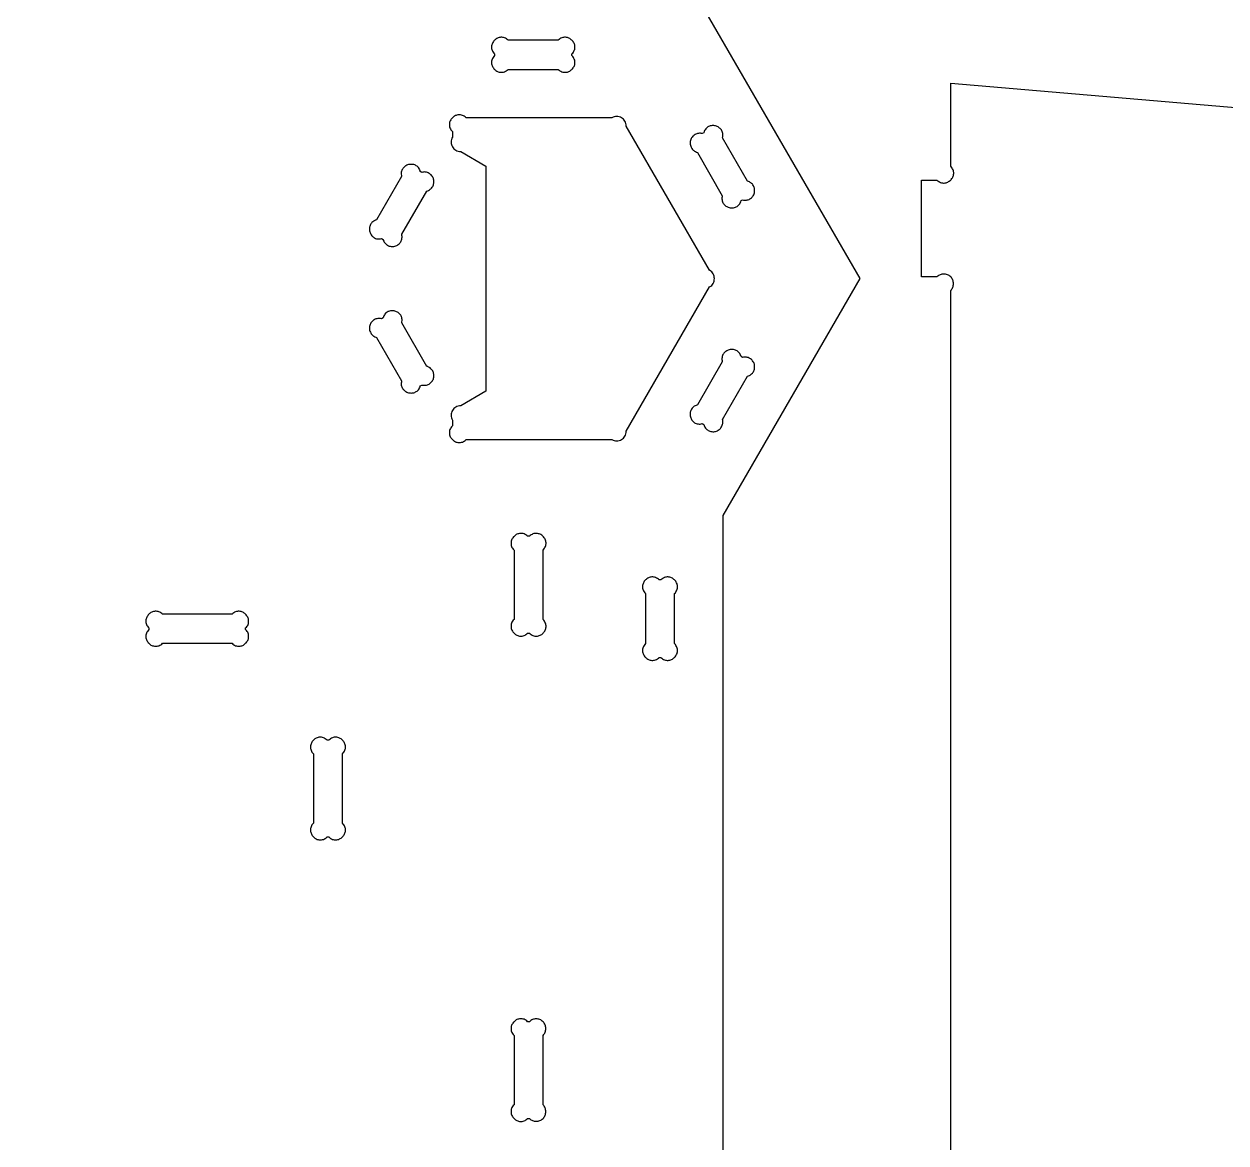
# Model space of a CAD drawing. Extents: x 105 to 1294, y 104 to 1295.
# Drawn here: x 221.4 to 345.6, y 962.1 to 1077.7 of the extents above; entities that cross this region are included whole.
import ezdxf

# ---------------------------------------------------------------- set-up
doc = ezdxf.new("R2010")
doc.units = 0
doc.layers.add('LAYER_1', color=62, linetype='CONTINUOUS')

msp = doc.modelspace()

# ---------------------------------------------------------------- linework, layer by layer
at = {"layer": 'LAYER_1'}
for points in [[(105.36, 1051.39), (123.16, 1082.21), (289.93, 1082.21), (307.73, 1051.39), (293.6, 1026.92), (293.6, 912.32), (307.73, 887.85), (290.63, 858.23), (122.47, 858.23), (105.36, 887.85), (119.49, 912.32), (119.49, 1026.92)], [(270.01, 1074.43), (269.92, 1074.34), (269.86, 1074.25), (269.8, 1074.15), (269.76, 1074.06), (269.73, 1073.96), (269.71, 1073.87), (269.7, 1073.77), (269.7, 1073.68), (269.71, 1073.58), (269.73, 1073.49), (269.75, 1073.4), (269.79, 1073.32), (269.83, 1073.24), (269.89, 1073.16), (269.94, 1073.08), (270.01, 1073.01), (270.08, 1072.95), (270.15, 1072.89), (270.23, 1072.84), (270.31, 1072.8), (270.4, 1072.76), (270.48, 1072.74), (270.58, 1072.72), (270.67, 1072.71), (270.76, 1072.71), (270.86, 1072.71), (270.95, 1072.73), (271.05, 1072.77), (271.15, 1072.81), (271.24, 1072.86), (271.33, 1072.93), (271.42, 1073.01), (276.59, 1073.01), (276.68, 1072.93), (276.77, 1072.86), (276.87, 1072.81), (276.96, 1072.77), (277.06, 1072.73), (277.15, 1072.71), (277.25, 1072.71), (277.34, 1072.71), (277.44, 1072.72), (277.53, 1072.74), (277.62, 1072.76), (277.7, 1072.8), (277.78, 1072.84), (277.86, 1072.89), (277.94, 1072.95), (278.01, 1073.01), (278.07, 1073.08), (278.13, 1073.16), (278.18, 1073.24), (278.22, 1073.32), (278.26, 1073.4), (278.29, 1073.49), (278.31, 1073.58), (278.32, 1073.68), (278.32, 1073.77), (278.31, 1073.87), (278.29, 1073.96), (278.25, 1074.06), (278.21, 1074.15), (278.16, 1074.25), (278.09, 1074.34), (278.01, 1074.43), (278.01, 1074.61), (278.09, 1074.7), (278.16, 1074.79), (278.21, 1074.88), (278.25, 1074.98), (278.29, 1075.07), (278.31, 1075.17), (278.32, 1075.26), (278.32, 1075.36), (278.31, 1075.45), (278.29, 1075.54), (278.26, 1075.63), (278.22, 1075.72), (278.18, 1075.8), (278.13, 1075.88), (278.07, 1075.95), (278.01, 1076.02), (277.94, 1076.08), (277.86, 1076.14), (277.78, 1076.19), (277.7, 1076.23), (277.62, 1076.27), (277.53, 1076.3), (277.44, 1076.32), (277.34, 1076.33), (277.25, 1076.33), (277.15, 1076.32), (277.06, 1076.3), (276.96, 1076.27), (276.87, 1076.22), (276.77, 1076.17), (276.68, 1076.1), (276.59, 1076.02), (271.42, 1076.02), (271.33, 1076.1), (271.24, 1076.17), (271.15, 1076.22), (271.05, 1076.27), (270.95, 1076.3), (270.86, 1076.32), (270.76, 1076.33), (270.67, 1076.33), (270.58, 1076.32), (270.48, 1076.3), (270.4, 1076.27), (270.31, 1076.23), (270.23, 1076.19), (270.15, 1076.14), (270.08, 1076.08), (270.01, 1076.02), (269.94, 1075.95), (269.89, 1075.88), (269.83, 1075.8), (269.79, 1075.72), (269.75, 1075.63), (269.73, 1075.54), (269.71, 1075.45), (269.7, 1075.36), (269.7, 1075.26), (269.71, 1075.17), (269.73, 1075.07), (269.76, 1074.98), (269.8, 1074.88), (269.86, 1074.79), (269.92, 1074.7), (270.01, 1074.61)], [(265.65, 1036.17), (265.57, 1036.08), (265.5, 1035.99), (265.45, 1035.9), (265.4, 1035.8), (265.37, 1035.71), (265.35, 1035.61), (265.34, 1035.52), (265.34, 1035.42), (265.35, 1035.33), (265.37, 1035.24), (265.4, 1035.15), (265.44, 1035.06), (265.48, 1034.98), (265.53, 1034.9), (265.59, 1034.83), (265.65, 1034.76), (265.72, 1034.7), (265.79, 1034.64), (265.87, 1034.59), (265.96, 1034.54), (266.04, 1034.51), (266.13, 1034.48), (266.22, 1034.46), (266.31, 1034.45), (266.41, 1034.45), (266.5, 1034.46), (266.6, 1034.48), (266.7, 1034.51), (266.79, 1034.55), (266.88, 1034.61), (266.98, 1034.68), (267.07, 1034.76), (282.12, 1034.76), (282.25, 1034.7), (282.37, 1034.66), (282.51, 1034.63), (282.63, 1034.63), (282.76, 1034.64), (282.89, 1034.66), (283.01, 1034.71), (283.12, 1034.76), (283.22, 1034.83), (283.32, 1034.91), (283.41, 1035.01), (283.48, 1035.11), (283.54, 1035.23), (283.58, 1035.35), (283.61, 1035.49), (283.62, 1035.63), (292.22, 1050.53), (292.34, 1050.6), (292.44, 1050.69), (292.52, 1050.79), (292.59, 1050.9), (292.65, 1051.02), (292.69, 1051.14), (292.71, 1051.26), (292.72, 1051.39), (292.71, 1051.52), (292.69, 1051.64), (292.65, 1051.76), (292.59, 1051.88), (292.52, 1051.99), (292.44, 1052.09), (292.34, 1052.18), (292.22, 1052.25), (283.62, 1067.15), (283.61, 1067.29), (283.58, 1067.43), (283.54, 1067.55), (283.48, 1067.66), (283.41, 1067.77), (283.32, 1067.86), (283.22, 1067.95), (283.12, 1068.02), (283.01, 1068.07), (282.89, 1068.11), (282.76, 1068.14), (282.63, 1068.15), (282.5, 1068.14), (282.37, 1068.12), (282.25, 1068.08), (282.12, 1068.01), (267.07, 1068.01), (266.98, 1068.1), (266.88, 1068.16), (266.79, 1068.22), (266.7, 1068.26), (266.6, 1068.29), (266.5, 1068.31), (266.41, 1068.32), (266.31, 1068.32), (266.22, 1068.31), (266.13, 1068.29), (266.04, 1068.26), (265.96, 1068.23), (265.87, 1068.19), (265.79, 1068.13), (265.72, 1068.08), (265.65, 1068.01), (265.59, 1067.94), (265.53, 1067.87), (265.48, 1067.79), (265.44, 1067.71), (265.4, 1067.62), (265.37, 1067.54), (265.35, 1067.44), (265.34, 1067.35), (265.34, 1067.26), (265.35, 1067.16), (265.37, 1067.07), (265.4, 1066.97), (265.45, 1066.88), (265.5, 1066.78), (265.57, 1066.69), (265.65, 1066.6), (265.65, 1066.02), (265.59, 1065.89), (265.55, 1065.76), (265.52, 1065.63), (265.52, 1065.5), (265.53, 1065.37), (265.55, 1065.25), (265.6, 1065.13), (265.65, 1065.02), (265.72, 1064.91), (265.8, 1064.81), (265.9, 1064.73), (266, 1064.66), (266.12, 1064.6), (266.24, 1064.55), (266.38, 1064.52), (266.52, 1064.51), (269.12, 1063.02), (269.12, 1039.76), (266.52, 1038.26), (266.38, 1038.25), (266.24, 1038.22), (266.12, 1038.18), (266, 1038.12), (265.9, 1038.05), (265.8, 1037.96), (265.72, 1037.87), (265.65, 1037.76), (265.6, 1037.65), (265.55, 1037.53), (265.53, 1037.41), (265.52, 1037.28), (265.52, 1037.15), (265.55, 1037.02), (265.59, 1036.89), (265.65, 1036.76)], [(293.54, 1059.96), (293.52, 1059.84), (293.5, 1059.73), (293.5, 1059.62), (293.51, 1059.52), (293.53, 1059.42), (293.56, 1059.33), (293.6, 1059.24), (293.65, 1059.16), (293.71, 1059.08), (293.77, 1059.01), (293.84, 1058.95), (293.91, 1058.89), (293.99, 1058.84), (294.07, 1058.8), (294.16, 1058.77), (294.25, 1058.74), (294.34, 1058.72), (294.43, 1058.71), (294.53, 1058.7), (294.62, 1058.7), (294.71, 1058.72), (294.8, 1058.74), (294.89, 1058.77), (294.98, 1058.8), (295.06, 1058.85), (295.14, 1058.91), (295.21, 1058.97), (295.28, 1059.05), (295.34, 1059.13), (295.39, 1059.23), (295.44, 1059.33), (295.47, 1059.45), (295.62, 1059.53), (295.72, 1059.51), (295.82, 1059.5), (295.92, 1059.49), (296.02, 1059.5), (296.11, 1059.52), (296.21, 1059.55), (296.3, 1059.58), (296.38, 1059.63), (296.46, 1059.68), (296.54, 1059.74), (296.61, 1059.81), (296.67, 1059.88), (296.73, 1059.96), (296.78, 1060.05), (296.82, 1060.14), (296.85, 1060.24), (296.87, 1060.34), (296.88, 1060.44), (296.88, 1060.54), (296.87, 1060.63), (296.85, 1060.73), (296.83, 1060.82), (296.79, 1060.91), (296.75, 1060.99), (296.7, 1061.08), (296.64, 1061.15), (296.57, 1061.22), (296.5, 1061.28), (296.42, 1061.34), (296.33, 1061.39), (296.24, 1061.43), (296.14, 1061.46), (293.55, 1065.94), (293.58, 1066.06), (293.59, 1066.17), (293.59, 1066.28), (293.58, 1066.39), (293.56, 1066.48), (293.53, 1066.58), (293.49, 1066.66), (293.45, 1066.75), (293.39, 1066.82), (293.33, 1066.89), (293.26, 1066.95), (293.19, 1067.01), (293.11, 1067.06), (293.02, 1067.1), (292.94, 1067.14), (292.85, 1067.17), (292.76, 1067.19), (292.66, 1067.2), (292.57, 1067.2), (292.48, 1067.2), (292.38, 1067.19), (292.29, 1067.17), (292.2, 1067.14), (292.12, 1067.1), (292.04, 1067.06), (291.96, 1067), (291.89, 1066.94), (291.82, 1066.86), (291.76, 1066.78), (291.71, 1066.68), (291.66, 1066.58), (291.62, 1066.46), (291.47, 1066.37), (291.37, 1066.4), (291.27, 1066.41), (291.18, 1066.41), (291.08, 1066.4), (290.98, 1066.38), (290.89, 1066.36), (290.8, 1066.32), (290.72, 1066.28), (290.63, 1066.22), (290.56, 1066.16), (290.49, 1066.1), (290.43, 1066.02), (290.37, 1065.94), (290.32, 1065.86), (290.28, 1065.77), (290.25, 1065.67), (290.23, 1065.57), (290.22, 1065.47), (290.22, 1065.37), (290.22, 1065.27), (290.24, 1065.17), (290.27, 1065.08), (290.31, 1064.99), (290.35, 1064.91), (290.4, 1064.83), (290.46, 1064.75), (290.53, 1064.68), (290.6, 1064.62), (290.68, 1064.56), (290.77, 1064.51), (290.86, 1064.47), (290.96, 1064.44)], [(258.34, 1055.54), (258.49, 1055.45), (258.52, 1055.35), (258.56, 1055.26), (258.61, 1055.17), (258.67, 1055.09), (258.73, 1055.02), (258.8, 1054.95), (258.88, 1054.89), (258.96, 1054.84), (259.04, 1054.79), (259.13, 1054.76), (259.23, 1054.73), (259.32, 1054.71), (259.42, 1054.7), (259.52, 1054.71), (259.62, 1054.72), (259.72, 1054.74), (259.82, 1054.77), (259.91, 1054.81), (259.99, 1054.86), (260.07, 1054.91), (260.15, 1054.98), (260.21, 1055.05), (260.27, 1055.12), (260.33, 1055.2), (260.37, 1055.29), (260.4, 1055.38), (260.43, 1055.47), (260.45, 1055.57), (260.46, 1055.67), (260.46, 1055.76), (260.45, 1055.86), (260.43, 1055.97), (263.01, 1060.44), (263.11, 1060.47), (263.2, 1060.51), (263.29, 1060.56), (263.37, 1060.62), (263.44, 1060.68), (263.51, 1060.75), (263.57, 1060.83), (263.62, 1060.91), (263.66, 1060.99), (263.7, 1061.08), (263.72, 1061.17), (263.74, 1061.27), (263.75, 1061.37), (263.75, 1061.46), (263.74, 1061.56), (263.72, 1061.66), (263.69, 1061.76), (263.65, 1061.85), (263.6, 1061.94), (263.54, 1062.02), (263.48, 1062.1), (263.41, 1062.16), (263.33, 1062.22), (263.25, 1062.27), (263.17, 1062.32), (263.08, 1062.35), (262.98, 1062.38), (262.89, 1062.4), (262.79, 1062.41), (262.69, 1062.4), (262.59, 1062.39), (262.49, 1062.37), (262.34, 1062.46), (262.31, 1062.58), (262.26, 1062.68), (262.21, 1062.77), (262.15, 1062.86), (262.08, 1062.93), (262.01, 1063), (261.93, 1063.06), (261.85, 1063.1), (261.76, 1063.14), (261.67, 1063.17), (261.58, 1063.19), (261.49, 1063.2), (261.4, 1063.2), (261.3, 1063.2), (261.21, 1063.19), (261.12, 1063.17), (261.03, 1063.14), (260.94, 1063.1), (260.86, 1063.06), (260.78, 1063.01), (260.71, 1062.95), (260.64, 1062.89), (260.58, 1062.82), (260.52, 1062.75), (260.47, 1062.67), (260.43, 1062.58), (260.4, 1062.48), (260.38, 1062.39), (260.37, 1062.28), (260.37, 1062.17), (260.39, 1062.06), (260.41, 1061.94), (257.83, 1057.47), (257.71, 1057.43), (257.61, 1057.38), (257.51, 1057.33), (257.43, 1057.27), (257.35, 1057.2), (257.29, 1057.13), (257.23, 1057.05), (257.18, 1056.97), (257.15, 1056.88), (257.12, 1056.79), (257.1, 1056.7), (257.09, 1056.61), (257.08, 1056.52), (257.09, 1056.42), (257.1, 1056.33), (257.12, 1056.24), (257.15, 1056.15), (257.18, 1056.06), (257.23, 1055.98), (257.27, 1055.9), (257.33, 1055.83), (257.39, 1055.76), (257.46, 1055.7), (257.54, 1055.64), (257.62, 1055.59), (257.71, 1055.55), (257.8, 1055.52), (257.9, 1055.5), (258, 1055.49), (258.11, 1055.5), (258.23, 1055.51)], [(260.41, 1040.83), (260.39, 1040.71), (260.37, 1040.6), (260.37, 1040.49), (260.38, 1040.39), (260.4, 1040.29), (260.43, 1040.2), (260.47, 1040.11), (260.52, 1040.03), (260.58, 1039.95), (260.64, 1039.89), (260.71, 1039.82), (260.78, 1039.77), (260.86, 1039.72), (260.94, 1039.67), (261.03, 1039.64), (261.12, 1039.61), (261.21, 1039.59), (261.3, 1039.58), (261.4, 1039.57), (261.49, 1039.58), (261.58, 1039.59), (261.67, 1039.61), (261.76, 1039.64), (261.85, 1039.68), (261.93, 1039.72), (262.01, 1039.78), (262.08, 1039.84), (262.15, 1039.92), (262.21, 1040), (262.26, 1040.1), (262.31, 1040.21), (262.34, 1040.32), (262.49, 1040.4), (262.59, 1040.38), (262.69, 1040.37), (262.79, 1040.37), (262.89, 1040.38), (262.98, 1040.39), (263.08, 1040.42), (263.17, 1040.46), (263.25, 1040.5), (263.33, 1040.55), (263.41, 1040.61), (263.48, 1040.68), (263.54, 1040.75), (263.6, 1040.83), (263.65, 1040.92), (263.69, 1041.01), (263.72, 1041.11), (263.74, 1041.21), (263.75, 1041.31), (263.75, 1041.41), (263.74, 1041.51), (263.72, 1041.6), (263.7, 1041.69), (263.66, 1041.78), (263.62, 1041.87), (263.57, 1041.95), (263.51, 1042.02), (263.44, 1042.09), (263.37, 1042.16), (263.29, 1042.21), (263.2, 1042.26), (263.11, 1042.3), (263.01, 1042.33), (260.42, 1046.82), (260.45, 1046.93), (260.46, 1047.05), (260.46, 1047.16), (260.45, 1047.26), (260.43, 1047.36), (260.4, 1047.45), (260.36, 1047.54), (260.32, 1047.62), (260.26, 1047.69), (260.2, 1047.76), (260.13, 1047.83), (260.06, 1047.88), (259.98, 1047.93), (259.89, 1047.97), (259.81, 1048.01), (259.72, 1048.04), (259.63, 1048.06), (259.53, 1048.07), (259.44, 1048.08), (259.35, 1048.07), (259.25, 1048.06), (259.16, 1048.04), (259.07, 1048.01), (258.99, 1047.98), (258.91, 1047.93), (258.83, 1047.87), (258.76, 1047.81), (258.69, 1047.73), (258.63, 1047.65), (258.58, 1047.55), (258.53, 1047.45), (258.49, 1047.34), (258.34, 1047.25), (258.24, 1047.27), (258.14, 1047.28), (258.05, 1047.28), (257.95, 1047.27), (257.85, 1047.25), (257.76, 1047.23), (257.67, 1047.19), (257.59, 1047.15), (257.5, 1047.1), (257.43, 1047.04), (257.36, 1046.97), (257.3, 1046.9), (257.24, 1046.82), (257.19, 1046.73), (257.15, 1046.64), (257.12, 1046.54), (257.1, 1046.44), (257.09, 1046.34), (257.09, 1046.24), (257.09, 1046.14), (257.11, 1046.05), (257.14, 1045.95), (257.18, 1045.87), (257.22, 1045.78), (257.27, 1045.7), (257.33, 1045.62), (257.4, 1045.55), (257.47, 1045.49), (257.55, 1045.44), (257.64, 1045.39), (257.73, 1045.35), (257.83, 1045.31)], [(291.47, 1036.41), (291.62, 1036.32), (291.65, 1036.22), (291.69, 1036.13), (291.74, 1036.04), (291.8, 1035.96), (291.86, 1035.89), (291.93, 1035.82), (292.01, 1035.76), (292.09, 1035.71), (292.17, 1035.67), (292.26, 1035.63), (292.36, 1035.6), (292.45, 1035.59), (292.55, 1035.58), (292.65, 1035.58), (292.75, 1035.59), (292.85, 1035.61), (292.94, 1035.64), (293.04, 1035.68), (293.12, 1035.73), (293.2, 1035.79), (293.28, 1035.85), (293.34, 1035.92), (293.4, 1035.99), (293.45, 1036.08), (293.5, 1036.16), (293.53, 1036.25), (293.56, 1036.34), (293.58, 1036.44), (293.59, 1036.54), (293.59, 1036.64), (293.58, 1036.74), (293.55, 1036.84), (296.14, 1041.31), (296.24, 1041.34), (296.33, 1041.38), (296.42, 1041.43), (296.5, 1041.49), (296.57, 1041.55), (296.64, 1041.62), (296.7, 1041.7), (296.75, 1041.78), (296.79, 1041.86), (296.83, 1041.95), (296.85, 1042.04), (296.87, 1042.14), (296.88, 1042.24), (296.88, 1042.34), (296.87, 1042.44), (296.85, 1042.54), (296.82, 1042.63), (296.78, 1042.73), (296.73, 1042.81), (296.67, 1042.89), (296.61, 1042.97), (296.54, 1043.03), (296.46, 1043.09), (296.38, 1043.15), (296.3, 1043.19), (296.21, 1043.23), (296.11, 1043.25), (296.02, 1043.27), (295.92, 1043.28), (295.82, 1043.28), (295.72, 1043.27), (295.62, 1043.24), (295.47, 1043.33), (295.44, 1043.45), (295.39, 1043.55), (295.34, 1043.65), (295.28, 1043.73), (295.21, 1043.81), (295.14, 1043.87), (295.06, 1043.93), (294.98, 1043.97), (294.89, 1044.01), (294.8, 1044.04), (294.71, 1044.06), (294.62, 1044.07), (294.53, 1044.08), (294.43, 1044.07), (294.34, 1044.06), (294.25, 1044.04), (294.16, 1044.01), (294.07, 1043.97), (293.99, 1043.93), (293.91, 1043.88), (293.84, 1043.83), (293.77, 1043.76), (293.71, 1043.69), (293.65, 1043.62), (293.6, 1043.54), (293.56, 1043.45), (293.53, 1043.36), (293.51, 1043.26), (293.5, 1043.15), (293.5, 1043.05), (293.52, 1042.93), (293.54, 1042.81), (290.96, 1038.34), (290.84, 1038.3), (290.74, 1038.26), (290.64, 1038.2), (290.56, 1038.14), (290.48, 1038.08), (290.42, 1038), (290.36, 1037.92), (290.31, 1037.84), (290.28, 1037.76), (290.25, 1037.67), (290.23, 1037.58), (290.22, 1037.48), (290.21, 1037.39), (290.22, 1037.3), (290.23, 1037.2), (290.25, 1037.11), (290.28, 1037.02), (290.31, 1036.94), (290.36, 1036.85), (290.4, 1036.77), (290.46, 1036.7), (290.52, 1036.63), (290.59, 1036.57), (290.67, 1036.51), (290.75, 1036.47), (290.84, 1036.43), (290.93, 1036.4), (291.03, 1036.38), (291.13, 1036.37), (291.24, 1036.37), (291.36, 1036.38)], [(272.02, 1016.18), (271.94, 1016.09), (271.87, 1015.99), (271.81, 1015.9), (271.77, 1015.81), (271.74, 1015.71), (271.72, 1015.61), (271.71, 1015.52), (271.71, 1015.43), (271.72, 1015.33), (271.74, 1015.24), (271.77, 1015.15), (271.8, 1015.07), (271.85, 1014.98), (271.9, 1014.91), (271.96, 1014.83), (272.02, 1014.76), (272.09, 1014.7), (272.16, 1014.64), (272.24, 1014.59), (272.32, 1014.55), (272.41, 1014.51), (272.5, 1014.48), (272.59, 1014.46), (272.68, 1014.45), (272.78, 1014.45), (272.87, 1014.46), (272.97, 1014.48), (273.06, 1014.51), (273.16, 1014.56), (273.25, 1014.61), (273.34, 1014.68), (273.43, 1014.76), (273.61, 1014.76), (273.69, 1014.68), (273.79, 1014.61), (273.88, 1014.56), (273.98, 1014.51), (274.07, 1014.48), (274.17, 1014.46), (274.26, 1014.45), (274.36, 1014.45), (274.45, 1014.46), (274.54, 1014.48), (274.63, 1014.51), (274.72, 1014.55), (274.8, 1014.59), (274.88, 1014.64), (274.95, 1014.7), (275.02, 1014.76), (275.08, 1014.83), (275.14, 1014.91), (275.19, 1014.98), (275.23, 1015.07), (275.27, 1015.15), (275.3, 1015.24), (275.32, 1015.33), (275.33, 1015.43), (275.33, 1015.52), (275.32, 1015.61), (275.3, 1015.71), (275.27, 1015.81), (275.22, 1015.9), (275.17, 1015.99), (275.1, 1016.09), (275.02, 1016.18), (275.02, 1023.34), (275.1, 1023.43), (275.17, 1023.53), (275.22, 1023.62), (275.27, 1023.72), (275.3, 1023.81), (275.32, 1023.91), (275.33, 1024), (275.33, 1024.1), (275.32, 1024.19), (275.3, 1024.28), (275.27, 1024.37), (275.23, 1024.46), (275.19, 1024.54), (275.14, 1024.62), (275.08, 1024.7), (275.02, 1024.76), (274.95, 1024.83), (274.88, 1024.89), (274.8, 1024.94), (274.72, 1024.98), (274.63, 1025.02), (274.54, 1025.04), (274.45, 1025.06), (274.36, 1025.07), (274.26, 1025.07), (274.17, 1025.07), (274.07, 1025.05), (273.98, 1025.01), (273.88, 1024.97), (273.79, 1024.92), (273.69, 1024.85), (273.61, 1024.77), (273.43, 1024.77), (273.34, 1024.85), (273.25, 1024.92), (273.16, 1024.97), (273.06, 1025.01), (272.97, 1025.05), (272.87, 1025.07), (272.78, 1025.07), (272.68, 1025.07), (272.59, 1025.06), (272.5, 1025.04), (272.41, 1025.02), (272.32, 1024.98), (272.24, 1024.94), (272.16, 1024.89), (272.09, 1024.83), (272.02, 1024.76), (271.96, 1024.7), (271.9, 1024.62), (271.85, 1024.54), (271.8, 1024.46), (271.77, 1024.37), (271.74, 1024.28), (271.72, 1024.19), (271.71, 1024.1), (271.71, 1024), (271.72, 1023.91), (271.74, 1023.81), (271.77, 1023.72), (271.81, 1023.62), (271.87, 1023.53), (271.94, 1023.43), (272.02, 1023.34)], [(285.6, 1013.68), (285.52, 1013.59), (285.45, 1013.49), (285.4, 1013.4), (285.36, 1013.31), (285.32, 1013.21), (285.3, 1013.11), (285.29, 1013.02), (285.29, 1012.92), (285.3, 1012.83), (285.32, 1012.74), (285.35, 1012.65), (285.39, 1012.57), (285.43, 1012.48), (285.48, 1012.41), (285.54, 1012.33), (285.6, 1012.26), (285.67, 1012.2), (285.75, 1012.14), (285.83, 1012.09), (285.91, 1012.05), (285.99, 1012.01), (286.08, 1011.98), (286.17, 1011.96), (286.27, 1011.95), (286.36, 1011.95), (286.46, 1011.96), (286.55, 1011.98), (286.65, 1012.01), (286.74, 1012.06), (286.84, 1012.11), (286.93, 1012.18), (287.02, 1012.26), (287.19, 1012.26), (287.28, 1012.18), (287.37, 1012.11), (287.46, 1012.06), (287.56, 1012.01), (287.66, 1011.98), (287.75, 1011.96), (287.85, 1011.95), (287.94, 1011.95), (288.03, 1011.96), (288.13, 1011.98), (288.21, 1012.01), (288.3, 1012.05), (288.38, 1012.09), (288.46, 1012.14), (288.54, 1012.2), (288.6, 1012.26), (288.67, 1012.33), (288.72, 1012.41), (288.78, 1012.48), (288.82, 1012.57), (288.86, 1012.65), (288.88, 1012.74), (288.9, 1012.83), (288.91, 1012.92), (288.91, 1013.02), (288.9, 1013.11), (288.88, 1013.21), (288.85, 1013.31), (288.81, 1013.4), (288.75, 1013.49), (288.69, 1013.59), (288.6, 1013.68), (288.6, 1018.85), (288.69, 1018.94), (288.75, 1019.03), (288.81, 1019.12), (288.85, 1019.22), (288.88, 1019.31), (288.9, 1019.41), (288.91, 1019.5), (288.91, 1019.6), (288.9, 1019.69), (288.88, 1019.78), (288.86, 1019.87), (288.82, 1019.96), (288.78, 1020.04), (288.72, 1020.12), (288.67, 1020.19), (288.6, 1020.26), (288.54, 1020.32), (288.46, 1020.38), (288.38, 1020.43), (288.3, 1020.47), (288.21, 1020.51), (288.13, 1020.54), (288.03, 1020.56), (287.94, 1020.57), (287.85, 1020.57), (287.75, 1020.56), (287.66, 1020.54), (287.56, 1020.51), (287.46, 1020.46), (287.37, 1020.41), (287.28, 1020.34), (287.19, 1020.26), (287.02, 1020.26), (286.93, 1020.34), (286.84, 1020.41), (286.74, 1020.46), (286.65, 1020.51), (286.55, 1020.54), (286.46, 1020.56), (286.36, 1020.57), (286.27, 1020.57), (286.17, 1020.56), (286.08, 1020.54), (285.99, 1020.51), (285.91, 1020.47), (285.83, 1020.43), (285.75, 1020.38), (285.67, 1020.32), (285.6, 1020.26), (285.54, 1020.19), (285.48, 1020.12), (285.43, 1020.04), (285.39, 1019.96), (285.35, 1019.87), (285.32, 1019.78), (285.3, 1019.69), (285.29, 1019.6), (285.29, 1019.5), (285.3, 1019.41), (285.32, 1019.31), (285.36, 1019.22), (285.4, 1019.12), (285.45, 1019.03), (285.52, 1018.94), (285.6, 1018.85)], [(234.3, 1015.13), (234.22, 1015.04), (234.15, 1014.95), (234.1, 1014.85), (234.05, 1014.76), (234.02, 1014.66), (234, 1014.57), (233.99, 1014.47), (233.99, 1014.38), (234, 1014.28), (234.02, 1014.19), (234.05, 1014.11), (234.09, 1014.02), (234.13, 1013.94), (234.18, 1013.86), (234.24, 1013.78), (234.3, 1013.72), (234.37, 1013.65), (234.44, 1013.6), (234.52, 1013.54), (234.6, 1013.5), (234.69, 1013.46), (234.78, 1013.44), (234.87, 1013.42), (234.96, 1013.41), (235.06, 1013.41), (235.15, 1013.42), (235.25, 1013.44), (235.34, 1013.47), (235.44, 1013.51), (235.53, 1013.57), (235.63, 1013.63), (235.72, 1013.72), (242.89, 1013.72), (242.98, 1013.63), (243.07, 1013.57), (243.16, 1013.51), (243.26, 1013.47), (243.35, 1013.44), (243.45, 1013.42), (243.54, 1013.41), (243.64, 1013.41), (243.73, 1013.42), (243.82, 1013.44), (243.91, 1013.46), (244, 1013.5), (244.08, 1013.54), (244.16, 1013.6), (244.23, 1013.65), (244.3, 1013.72), (244.36, 1013.78), (244.42, 1013.86), (244.47, 1013.94), (244.52, 1014.02), (244.55, 1014.11), (244.58, 1014.19), (244.6, 1014.28), (244.61, 1014.38), (244.61, 1014.47), (244.6, 1014.57), (244.58, 1014.66), (244.55, 1014.76), (244.51, 1014.85), (244.45, 1014.95), (244.38, 1015.04), (244.3, 1015.13), (244.3, 1015.3), (244.38, 1015.39), (244.45, 1015.48), (244.51, 1015.57), (244.55, 1015.67), (244.58, 1015.76), (244.6, 1015.86), (244.61, 1015.96), (244.61, 1016.05), (244.6, 1016.14), (244.58, 1016.24), (244.55, 1016.32), (244.52, 1016.41), (244.47, 1016.49), (244.42, 1016.57), (244.36, 1016.65), (244.3, 1016.71), (244.23, 1016.78), (244.16, 1016.84), (244.08, 1016.89), (244, 1016.93), (243.91, 1016.97), (243.82, 1016.99), (243.73, 1017.01), (243.64, 1017.02), (243.54, 1017.02), (243.45, 1017.01), (243.35, 1016.99), (243.26, 1016.96), (243.16, 1016.92), (243.07, 1016.86), (242.98, 1016.79), (242.89, 1016.71), (235.72, 1016.71), (235.63, 1016.79), (235.53, 1016.86), (235.44, 1016.92), (235.34, 1016.96), (235.25, 1016.99), (235.15, 1017.01), (235.06, 1017.02), (234.96, 1017.02), (234.87, 1017.01), (234.78, 1016.99), (234.69, 1016.97), (234.6, 1016.93), (234.52, 1016.89), (234.44, 1016.84), (234.37, 1016.78), (234.3, 1016.71), (234.24, 1016.65), (234.18, 1016.57), (234.13, 1016.49), (234.09, 1016.41), (234.05, 1016.32), (234.02, 1016.24), (234, 1016.14), (233.99, 1016.05), (233.99, 1015.96), (234, 1015.86), (234.02, 1015.76), (234.05, 1015.67), (234.1, 1015.57), (234.15, 1015.48), (234.22, 1015.39), (234.3, 1015.3)], [(251.3, 995.13), (251.22, 995.04), (251.15, 994.95), (251.1, 994.86), (251.05, 994.76), (251.02, 994.66), (251, 994.57), (250.99, 994.47), (250.99, 994.38), (251, 994.28), (251.02, 994.19), (251.05, 994.1), (251.09, 994.02), (251.13, 993.93), (251.18, 993.86), (251.24, 993.78), (251.3, 993.71), (251.37, 993.65), (251.44, 993.59), (251.52, 993.54), (251.6, 993.5), (251.69, 993.46), (251.78, 993.43), (251.87, 993.41), (251.96, 993.4), (252.06, 993.4), (252.15, 993.41), (252.25, 993.43), (252.34, 993.46), (252.44, 993.51), (252.53, 993.56), (252.63, 993.63), (252.71, 993.71), (252.89, 993.71), (252.98, 993.63), (253.07, 993.56), (253.16, 993.51), (253.26, 993.46), (253.35, 993.43), (253.45, 993.41), (253.54, 993.4), (253.64, 993.4), (253.73, 993.41), (253.82, 993.43), (253.91, 993.46), (254, 993.5), (254.08, 993.54), (254.16, 993.59), (254.23, 993.65), (254.3, 993.71), (254.36, 993.78), (254.42, 993.86), (254.47, 993.93), (254.52, 994.02), (254.55, 994.1), (254.58, 994.19), (254.6, 994.28), (254.61, 994.38), (254.61, 994.47), (254.6, 994.57), (254.58, 994.66), (254.55, 994.76), (254.51, 994.86), (254.45, 994.95), (254.38, 995.04), (254.3, 995.13), (254.3, 1002.3), (254.38, 1002.39), (254.45, 1002.48), (254.51, 1002.58), (254.55, 1002.67), (254.58, 1002.77), (254.6, 1002.86), (254.61, 1002.96), (254.61, 1003.05), (254.6, 1003.14), (254.58, 1003.24), (254.55, 1003.32), (254.52, 1003.41), (254.47, 1003.49), (254.42, 1003.57), (254.36, 1003.64), (254.3, 1003.71), (254.23, 1003.78), (254.16, 1003.83), (254.08, 1003.89), (254, 1003.93), (253.91, 1003.96), (253.82, 1003.99), (253.73, 1004.01), (253.64, 1004.02), (253.54, 1004.02), (253.45, 1004.01), (253.35, 1003.99), (253.26, 1003.96), (253.16, 1003.92), (253.07, 1003.86), (252.98, 1003.79), (252.89, 1003.71), (252.71, 1003.71), (252.63, 1003.79), (252.53, 1003.86), (252.44, 1003.92), (252.34, 1003.96), (252.25, 1003.99), (252.15, 1004.01), (252.06, 1004.02), (251.96, 1004.02), (251.87, 1004.01), (251.78, 1003.99), (251.69, 1003.96), (251.6, 1003.93), (251.52, 1003.89), (251.44, 1003.83), (251.37, 1003.78), (251.3, 1003.71), (251.24, 1003.64), (251.18, 1003.57), (251.13, 1003.49), (251.09, 1003.41), (251.05, 1003.32), (251.02, 1003.24), (251, 1003.14), (250.99, 1003.05), (250.99, 1002.96), (251, 1002.86), (251.02, 1002.77), (251.05, 1002.67), (251.1, 1002.58), (251.15, 1002.48), (251.22, 1002.39), (251.3, 1002.3)], [(272.02, 966.03), (271.94, 965.95), (271.87, 965.85), (271.81, 965.76), (271.77, 965.66), (271.74, 965.57), (271.72, 965.47), (271.71, 965.38), (271.71, 965.28), (271.72, 965.19), (271.74, 965.1), (271.77, 965.01), (271.8, 964.93), (271.85, 964.84), (271.9, 964.76), (271.96, 964.69), (272.02, 964.62), (272.09, 964.56), (272.16, 964.5), (272.24, 964.45), (272.32, 964.41), (272.41, 964.37), (272.5, 964.34), (272.59, 964.32), (272.68, 964.31), (272.78, 964.31), (272.87, 964.32), (272.97, 964.34), (273.06, 964.37), (273.16, 964.42), (273.25, 964.47), (273.34, 964.54), (273.43, 964.62), (273.61, 964.62), (273.68, 964.55), (273.76, 964.49), (273.85, 964.44), (273.94, 964.4), (274.03, 964.37), (274.12, 964.35), (274.22, 964.33), (274.31, 964.33), (274.41, 964.33), (274.5, 964.35), (274.6, 964.37), (274.69, 964.4), (274.78, 964.44), (274.86, 964.49), (274.94, 964.55), (275.02, 964.62), (275.09, 964.7), (275.15, 964.78), (275.2, 964.86), (275.24, 964.95), (275.27, 965.04), (275.29, 965.14), (275.31, 965.23), (275.31, 965.33), (275.31, 965.42), (275.29, 965.52), (275.27, 965.61), (275.24, 965.7), (275.2, 965.79), (275.15, 965.88), (275.09, 965.96), (275.02, 966.03), (275.02, 973.21), (275.09, 973.29), (275.15, 973.37), (275.2, 973.45), (275.24, 973.54), (275.27, 973.63), (275.29, 973.73), (275.31, 973.82), (275.31, 973.92), (275.31, 974.01), (275.29, 974.11), (275.27, 974.2), (275.24, 974.29), (275.2, 974.38), (275.15, 974.47), (275.09, 974.55), (275.02, 974.62), (274.94, 974.69), (274.86, 974.75), (274.78, 974.8), (274.69, 974.84), (274.6, 974.88), (274.5, 974.9), (274.41, 974.91), (274.31, 974.92), (274.22, 974.91), (274.12, 974.9), (274.03, 974.88), (273.94, 974.84), (273.85, 974.8), (273.76, 974.75), (273.68, 974.69), (273.61, 974.62), (273.43, 974.62), (273.34, 974.71), (273.25, 974.77), (273.16, 974.83), (273.06, 974.87), (272.97, 974.9), (272.87, 974.92), (272.78, 974.93), (272.68, 974.93), (272.59, 974.92), (272.5, 974.9), (272.41, 974.88), (272.32, 974.84), (272.24, 974.8), (272.16, 974.75), (272.09, 974.69), (272.02, 974.62), (271.96, 974.56), (271.9, 974.48), (271.85, 974.4), (271.8, 974.32), (271.77, 974.24), (271.74, 974.15), (271.72, 974.06), (271.71, 973.96), (271.71, 973.87), (271.72, 973.77), (271.74, 973.68), (271.77, 973.58), (271.81, 973.49), (271.87, 973.39), (271.94, 973.3), (272.02, 973.21)]]:
    msp.add_lwpolyline(points, close=True, dxfattribs=at)
msp.add_lwpolyline([(317.13, 953.1), (317.13, 1050.17), (317.2, 1050.24), (317.26, 1050.33), (317.31, 1050.41), (317.35, 1050.5), (317.38, 1050.59), (317.4, 1050.68), (317.42, 1050.78), (317.42, 1050.88), (317.42, 1050.97), (317.4, 1051.07), (317.38, 1051.16), (317.35, 1051.25), (317.31, 1051.34), (317.26, 1051.42), (317.2, 1051.51), (317.13, 1051.58), (317.05, 1051.65), (316.97, 1051.71), (316.89, 1051.76), (316.8, 1051.8), (316.71, 1051.83), (316.61, 1051.86), (316.52, 1051.87), (316.42, 1051.87), (316.32, 1051.87), (316.23, 1051.86), (316.14, 1051.83), (316.04, 1051.8), (315.96, 1051.76), (315.87, 1051.71), (315.79, 1051.65), (315.71, 1051.58), (314.13, 1051.58), (314.13, 1061.58), (315.71, 1061.58), (315.8, 1061.5), (315.9, 1061.43), (315.99, 1061.38), (316.08, 1061.34), (316.18, 1061.3), (316.27, 1061.28), (316.37, 1061.27), (316.46, 1061.27), (316.56, 1061.28), (316.65, 1061.3), (316.74, 1061.33), (316.82, 1061.37), (316.91, 1061.41), (316.98, 1061.46), (317.06, 1061.52), (317.13, 1061.58), (317.19, 1061.65), (317.25, 1061.73), (317.3, 1061.8), (317.34, 1061.89), (317.38, 1061.97), (317.41, 1062.06), (317.43, 1062.15), (317.44, 1062.25), (317.44, 1062.34), (317.43, 1062.44), (317.41, 1062.53), (317.38, 1062.63), (317.33, 1062.72), (317.28, 1062.81), (317.21, 1062.91), (317.13, 1063), (317.13, 1071.58), (426.23, 1062.27)], dxfattribs=at)

doc.saveas('drawing.dxf')
